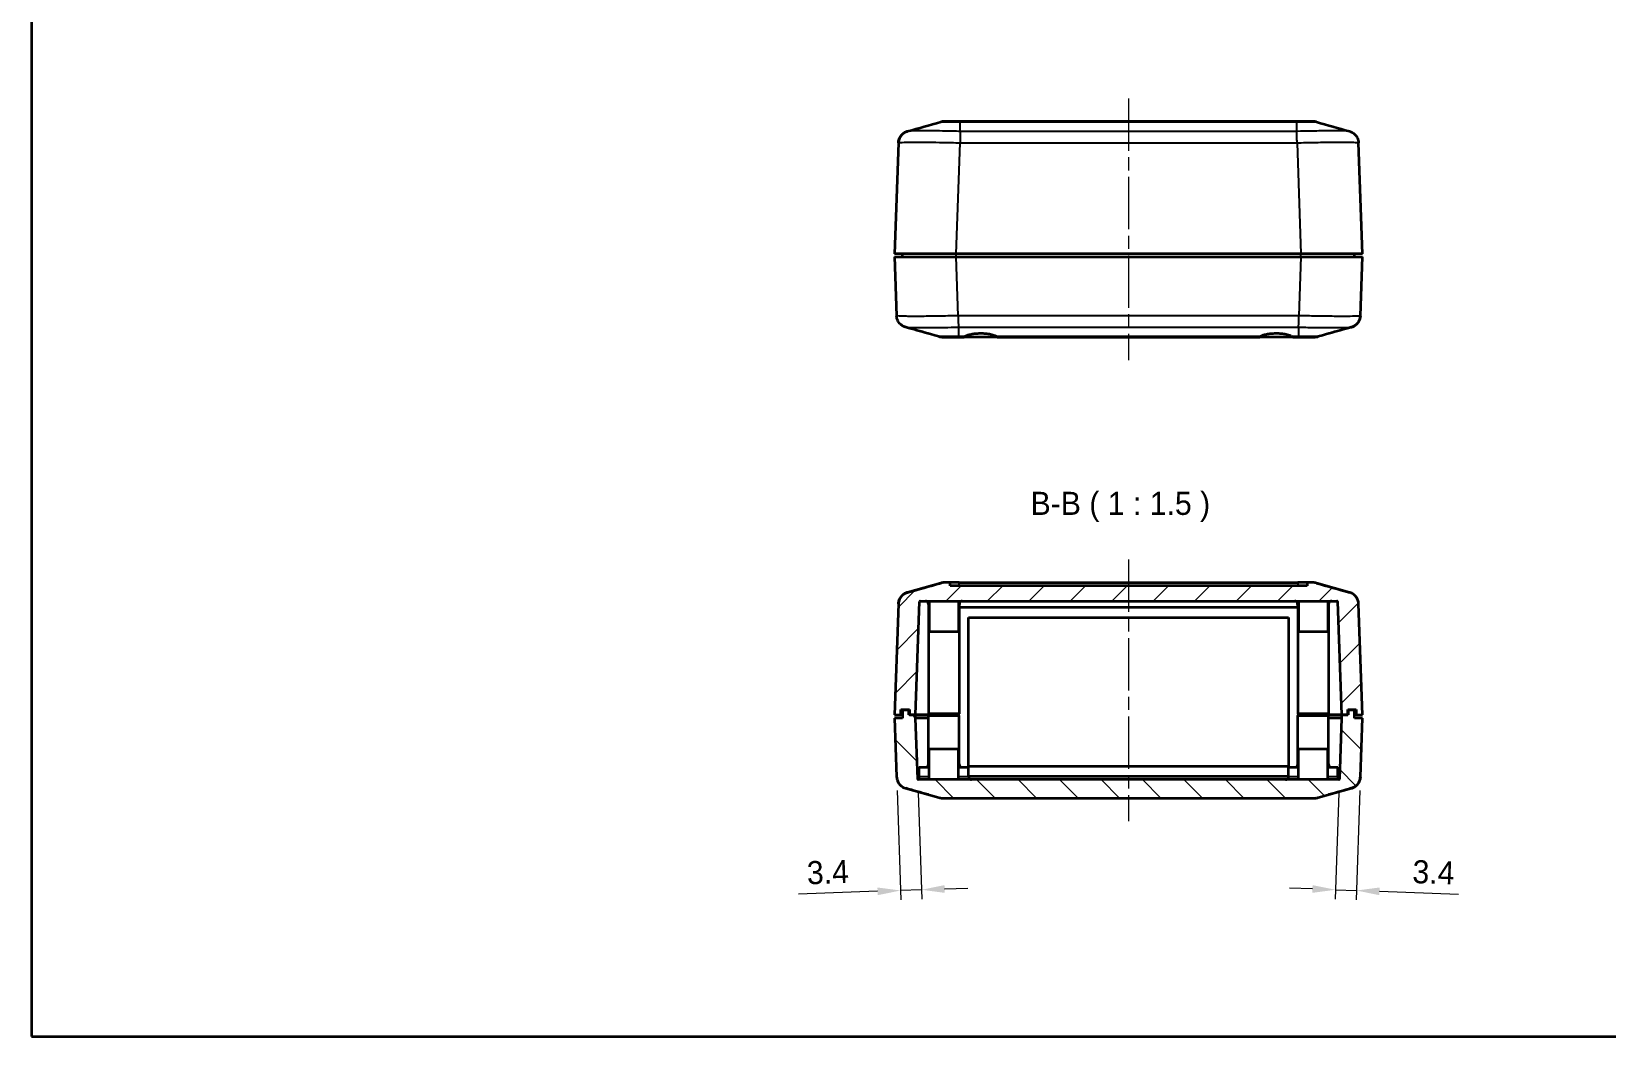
# Model space of a CAD drawing. Header units: millimetres. Extents: x 0 to 3058, y 0 to 562.
# Drawn here: x 601.5 to 857.4, y 0 to 163.2 of the extents above; entities that cross this region are included whole.
import ezdxf

# ---------------------------------------------------------------- set-up
doc = ezdxf.new("R2010")
doc.units = ezdxf.units.MM
doc.header["$LTSCALE"] = 1.5
doc.linetypes.add('CHAIN', pattern=[0.3543, 0.2362, -0.0295, 0.0591, -0.0295])
doc.layers.get('Defpoints').update_dxf_attribs({"lineweight": 25})
for name, color, linetype, lineweight in [('Border (ISO)', 7, 'Continuous', 35), ('Centerline (ISO)', 131, 'Continuous', 18), ('Dimension (ISO)', 7, 'Continuous', 18), ('Hatch (ISO)', 1, 'Continuous', 18), ('Symbol (ISO)', 7, 'Continuous', 18), ('Visible (ISO)', 7, 'Continuous', 35), ('Visible Narrow (ISO)', 7, 'Continuous', 25)]:
    doc.layers.add(name, color=color, linetype=linetype, lineweight=lineweight)
doc.styles.add('Note Text (TK)', font='')
doc.styles.get('Note Text (TK)').set_extended_font_data('MS PGothic')
doc.dimstyles.new('Default - Method 1b (TK)', dxfattribs={"dimscale": 1.5, "dimtxt": 2.5, "dimasz": 2.5, "dimexe": 1, "dimexo": 1.5, "dimgap": 1, "dimtad": 1, "dimtoh": 1, "dimrnd": 1e-08, "dimdsep": 46, "dimtxsty": 'Note Text (TK)', "dimcen": 0.09, "dimdle": 5, "dimclrd": 100, "dimclre": 100, "dimclrt": 7, "dimadec": 1, "dimazin": 1, "dimtfac": 1, "dimtmove": 0, "dimatfit": 3, "dimfxl": 1, "dimtolj": 1, "dimlwd": -1, "dimlwe": -1, "dimarcsym": 0})

# ---------------------------------------------------------------- blocks, each defined once
blk = doc.blocks.new('図面枠 tk図枠')
at = {"layer": 'Border (ISO)'}
for p, q in [((14.5, 289), (14.5, 8)), ((14.5, 8), (405.5, 8))]:
    blk.add_line(p, q, dxfattribs=at)
blk = doc.blocks.new('*D28')
at = {"layer": 'Defpoints', "color": 0}
for p in [(742.04, 42.18), (745.45, 41.82), (742.68, 23.71)]:
    blk.add_point(p, dxfattribs=at)
at = {"layer": 'Dimension (ISO)', "color": 100}
for p, q in [((742.12, 39.93), (742.74, 22.21)), ((745.53, 39.57), (746.13, 22.33)), ((738.94, 23.58), (726.08, 23.13)), ((746.08, 23.83), (742.68, 23.71)), ((749.83, 23.96), (753.58, 24.09))]:
    blk.add_line(p, q, dxfattribs=at)
for points in [[(738.92, 24.2), (738.96, 22.95), (742.68, 23.71)], [(749.81, 24.58), (749.85, 23.33), (746.08, 23.83)]]:
    blk.add_solid(points, dxfattribs=at)
at = {"layer": 'Dimension (ISO)', "color": 7, "insert": (727.46, 26.55), "char_height": 3.75, "attachment_point": 4, "rotation": 2, "style": 'Note Text (TK)'}
blk.add_mtext('\\A1;3.4', dxfattribs=at)
blk = doc.blocks.new('*D29')
at = {"layer": 'Defpoints', "color": 0}
for p in [(813.96, 41.82), (817.37, 42.18), (816.73, 23.71)]:
    blk.add_point(p, dxfattribs=at)
at = {"layer": 'Dimension (ISO)', "color": 100}
for p, q in [((813.88, 39.57), (813.28, 22.33)), ((817.29, 39.93), (816.68, 22.21)), ((809.58, 23.96), (805.83, 24.09)), ((813.33, 23.83), (816.73, 23.71)), ((820.48, 23.58), (833.33, 23.13))]:
    blk.add_line(p, q, dxfattribs=at)
for points in [[(809.6, 24.58), (809.56, 23.33), (813.33, 23.83)], [(820.5, 24.2), (820.45, 22.95), (816.73, 23.71)]]:
    blk.add_solid(points, dxfattribs=at)
at = {"layer": 'Dimension (ISO)', "color": 7, "insert": (825.84, 26.77), "char_height": 3.75, "attachment_point": 4, "rotation": 358, "style": 'Note Text (TK)'}
blk.add_mtext('\\A1;3.4', dxfattribs=at)

msp = doc.modelspace()

# ---------------------------------------------------------------- hatches: boundary and pattern name
at = {"layer": 'Hatch (ISO)'}
h = msp.add_hatch(dxfattribs=at)
h.set_pattern_fill('ANSI31', color=256, scale=38.1, style=0)
h.set_pattern_definition([(45, (579.75, -12), (-3.3676, 3.3676), [])])
edge = h.paths.add_edge_path()
edge.add_line((744.1065, 52.2203), (745.1085, 52.2203))
edge.add_line((745.1085, 52.2203), (745.7512, 70.6238))
edge.add_ellipse((745.8511, 70.6203), major_axis=(-0.0999, 0.0035), ratio=1, start_angle=272, end_angle=360, ccw=False)
edge.add_line((745.8511, 70.7203), (813.5618, 70.7203))
edge.add_ellipse((813.5618, 70.6203), major_axis=(0, 0.1), ratio=1, start_angle=272, end_angle=360, ccw=False)
edge.add_line((813.6617, 70.6238), (814.3044, 52.2203))
edge.add_line((814.3044, 52.2203), (815.3065, 52.2203))
edge.add_line((815.3065, 52.2203), (815.3065, 53.1203))
edge.add_line((815.3065, 53.1203), (816.7065, 53.1203))
edge.add_line((816.7065, 53.1203), (816.7065, 52.2203))
edge.add_line((816.7065, 52.2203), (817.7065, 52.2203))
edge.add_line((817.7065, 52.2203), (817.0764, 70.2636))
edge.add_spline(control_points=[(817.0764, 70.2636), (817.0708, 70.4242), (817.0458, 70.5836), (816.9583, 70.8928), (816.8961, 71.0416), (816.6882, 71.4078), (816.5166, 71.607), (816.1067, 71.9284), (815.8723, 72.0475), (815.6217, 72.1184)], knot_values=[-0.25267851, -0.25267851, -0.25267851, -0.25267851, -0.20446815, -0.20446815, -0.15625779, -0.15625779, -0.07812889, -0.07812889, 0, 0, 0, 0], degree=3, periodic=0)
edge.add_line((815.6217, 72.1184), (810.2225, 73.6449))
edge.add_spline(control_points=[(810.2225, 73.6449), (810.1341, 73.6699), (810.0441, 73.6887), (809.862, 73.714), (809.7703, 73.7203), (809.6784, 73.7203)], knot_values=[-0.05512783, -0.05512783, -0.05512783, -0.05512783, -0.02756391, -0.02756391, 0, 0, 0, 0], degree=3, periodic=0)
edge.add_line((809.6784, 73.7203), (808.7065, 73.7203))
edge.add_line((808.7065, 73.7203), (808.7065, 73.2203))
edge.add_line((808.7065, 73.2203), (750.7065, 73.2203))
edge.add_line((750.7065, 73.2203), (750.7065, 73.7203))
edge.add_line((750.7065, 73.7203), (749.7346, 73.7203))
edge.add_spline(control_points=[(749.7346, 73.7203), (749.6427, 73.7203), (749.5509, 73.714), (749.3689, 73.6887), (749.2789, 73.6699), (749.1904, 73.6449)], knot_values=[-0.05512783, -0.05512783, -0.05512783, -0.05512783, -0.02756391, -0.02756391, 0, 0, 0, 0], degree=3, periodic=0)
edge.add_line((749.1904, 73.6449), (743.7912, 72.1184))
edge.add_spline(control_points=[(743.7912, 72.1184), (743.6366, 72.0747), (743.4878, 72.0125), (743.2083, 71.8538), (743.0786, 71.7579), (742.7725, 71.4687), (742.6199, 71.2546), (742.4055, 70.7799), (742.3456, 70.5239), (742.3366, 70.2636)], knot_values=[-0.25267851, -0.25267851, -0.25267851, -0.25267851, -0.20446815, -0.20446815, -0.15625779, -0.15625779, -0.07812889, -0.07812889, 0, 0, 0, 0], degree=3, periodic=0)
edge.add_line((742.3366, 70.2636), (741.7065, 52.2203))
edge.add_line((741.7065, 52.2203), (742.7065, 52.2203))
edge.add_line((742.7065, 52.2203), (742.7065, 53.1203))
edge.add_line((742.7065, 53.1203), (744.1065, 53.1203))
edge.add_line((744.1065, 53.1203), (744.1065, 52.2203))
h = msp.add_hatch(dxfattribs=at)
h.set_pattern_fill('ANSI31', color=256, scale=38.1, angle=90.00021, style=0)
h.set_pattern_definition([(135.0002, (579.75, -12), (-3.36758, -3.36761), [])])
edge = h.paths.add_edge_path()
edge.add_line((745.1085, 52.2203), (744.1065, 52.2203))
edge.add_line((744.1065, 52.2203), (744.0065, 52.2203))
edge.add_line((744.0065, 52.2203), (744.0065, 53.0203))
edge.add_line((744.0065, 53.0203), (743.0065, 53.0203))
edge.add_line((743.0065, 53.0203), (743.0065, 51.7203))
edge.add_line((743.0065, 51.7203), (741.7065, 51.7203))
edge.add_line((741.7065, 51.7203), (742.0397, 42.177))
edge.add_spline(control_points=[(742.0397, 42.177), (742.0453, 42.0164), (742.0703, 41.857), (742.1578, 41.5478), (742.22, 41.399), (742.4279, 41.0327), (742.5995, 40.8336), (743.0094, 40.5122), (743.2438, 40.3931), (743.4944, 40.3222)], knot_values=[-0.25267851, -0.25267851, -0.25267851, -0.25267851, -0.20446815, -0.20446815, -0.15625779, -0.15625779, -0.07812889, -0.07812889, 0, 0, 0, 0], degree=3, periodic=0)
edge.add_line((743.4944, 40.3222), (748.8936, 38.7957))
edge.add_spline(control_points=[(748.8936, 38.7957), (748.982, 38.7707), (749.0721, 38.7519), (749.2541, 38.7266), (749.3458, 38.7203), (749.4377, 38.7203)], knot_values=[-0.05512783, -0.05512783, -0.05512783, -0.05512783, -0.02756391, -0.02756391, 0, 0, 0, 0], degree=3, periodic=0)
edge.add_line((749.4377, 38.7203), (809.9752, 38.7203))
edge.add_spline(control_points=[(809.9752, 38.7203), (810.0671, 38.7203), (810.1589, 38.7266), (810.3409, 38.7519), (810.4309, 38.7707), (810.5193, 38.7957)], knot_values=[-0.05512783, -0.05512783, -0.05512783, -0.05512783, -0.02756391, -0.02756391, 0, 0, 0, 0], degree=3, periodic=0)
edge.add_line((810.5193, 38.7957), (815.9185, 40.3222))
edge.add_spline(control_points=[(815.9185, 40.3222), (816.0732, 40.3659), (816.222, 40.4281), (816.5015, 40.5868), (816.6312, 40.6827), (816.9373, 40.9719), (817.0898, 41.186), (817.3043, 41.6607), (817.3641, 41.9167), (817.3732, 42.177)], knot_values=[-0.25267851, -0.25267851, -0.25267851, -0.25267851, -0.20446815, -0.20446815, -0.15625779, -0.15625779, -0.07812889, -0.07812889, 0, 0, 0, 0], degree=3, periodic=0)
edge.add_line((817.3732, 42.177), (817.7065, 51.7203))
edge.add_line((817.7065, 51.7203), (816.4065, 51.7203))
edge.add_line((816.4065, 51.7203), (816.4065, 53.0203))
edge.add_line((816.4065, 53.0203), (815.4065, 53.0203))
edge.add_line((815.4065, 53.0203), (815.4065, 52.2203))
edge.add_line((815.4065, 52.2203), (815.3065, 52.2203))
edge.add_line((815.3065, 52.2203), (814.3044, 52.2203))
edge.add_line((814.3044, 52.2203), (814.3044, 51.7203))
edge.add_line((814.3044, 51.7203), (813.9586, 41.8168))
edge.add_ellipse((813.8586, 41.8203), major_axis=(0.0999, -0.0035), ratio=1, start_angle=272, end_angle=360, ccw=False)
edge.add_line((813.8586, 41.7203), (745.5543, 41.7203))
edge.add_ellipse((745.5543, 41.8203), major_axis=(0, -0.1), ratio=1, start_angle=272, end_angle=360, ccw=False)
edge.add_line((745.4544, 41.8168), (745.1085, 51.7203))
edge.add_line((745.1085, 51.7203), (745.1085, 52.2203))

# ---------------------------------------------------------------- linework, layer by layer
at = {"layer": 'Centerline (ISO)', "linetype": 'CHAIN', "ltscale": 23.990969}
for p, q in [((779.7065, 152.3565), (779.7065, 109.8565)), ((779.7065, 77.4703), (779.7065, 34.9703))]:
    msp.add_line(p, q, dxfattribs=at)
at = {"layer": 'Visible (ISO)'}
for p, q in [((749.7344, 148.6065), (749.7346, 148.6065)), ((752.3785, 148.6065), (749.7344, 148.6065)), ((807.0345, 148.6065), (752.3785, 148.6065)), ((809.6786, 148.6065), (807.0345, 148.6065)), ((809.6786, 148.6065), (809.6784, 148.6065)), ((809.6784, 148.6065), (809.6786, 148.6065)), ((742.3366, 145.1505), (741.7065, 127.1065)), ((817.7065, 127.1065), (817.0764, 145.1498)), ((751.7004, 127.1065), (741.7065, 127.1065)), ((741.7065, 126.6065), (742.0397, 117.0632)), ((741.7065, 126.6065), (751.7004, 126.6065)), ((743.0065, 126.6065), (743.0065, 127.1065)), ((807.7126, 127.1065), (751.7004, 127.1065)), ((751.7004, 126.6065), (807.7126, 126.6065)), ((817.7065, 127.1065), (807.7126, 127.1065)), ((807.7126, 126.6065), (817.7065, 126.6065)), ((816.4065, 126.6065), (816.4065, 127.1065)), ((817.3732, 117.0625), (817.7065, 126.6065)), ((749.4376, 113.6065), (752.0816, 113.6065)), ((752.0816, 113.6065), (753.0199, 113.6065)), ((758.3931, 113.6065), (753.0199, 113.6065)), ((758.3931, 113.6065), (801.0199, 113.6065)), ((806.3931, 113.6065), (801.0199, 113.6065)), ((806.3931, 113.6065), (807.3313, 113.6065)), ((807.3313, 113.6065), (809.9754, 113.6065)), ((749.1904, 73.6449), (743.7912, 72.1184)), ((750.7065, 73.7203), (749.7346, 73.7203)), ((750.7065, 73.2203), (750.7065, 73.7203)), ((752.2065, 73.7203), (750.7065, 73.7203)), ((808.7065, 73.2203), (750.7065, 73.2203)), ((752.2065, 73.7203), (807.2065, 73.7203)), ((808.7065, 73.7203), (807.2065, 73.7203)), ((809.6784, 73.7203), (808.7065, 73.7203)), ((808.7065, 73.7203), (808.7065, 73.2203)), ((815.6217, 72.1184), (810.2225, 73.6449)), ((742.3366, 70.2636), (741.7065, 52.2203)), ((745.1085, 52.2203), (745.7512, 70.6238)), ((745.8511, 70.7203), (813.5618, 70.7203)), ((747.2065, 70.2203), (747.2065, 52.4203)), ((747.3065, 70.7203), (747.3065, 65.7203)), ((752.1065, 70.7203), (752.1065, 65.7203)), ((752.2065, 70.2203), (752.2065, 52.4203)), ((752.2065, 69.7203), (752.3156, 69.7203)), ((752.3156, 69.7203), (807.0973, 69.7203)), ((807.0973, 69.7203), (807.2065, 69.7203)), ((807.2065, 70.2203), (807.2065, 52.4203)), ((807.3065, 70.7203), (807.3065, 65.7203)), ((812.1065, 70.7203), (812.1065, 65.7203)), ((812.2065, 70.2203), (812.2065, 52.4203)), ((813.6617, 70.6238), (814.3044, 52.2203)), ((817.7065, 52.2203), (817.0764, 70.2636)), ((753.7065, 43.8453), (753.7065, 68.0453)), ((753.7065, 68.0453), (805.7065, 68.0453)), ((805.7065, 68.0453), (805.7065, 43.8453)), ((752.1065, 65.7203), (747.3065, 65.7203)), ((812.1065, 65.7203), (807.3065, 65.7203)), ((741.7065, 52.2203), (742.7065, 52.2203)), ((743.0065, 51.7203), (741.7065, 51.7203)), ((741.7065, 51.7203), (742.0397, 42.177)), ((742.7065, 52.2203), (742.7065, 53.1203)), ((742.7065, 53.1203), (744.1065, 53.1203)), ((742.8065, 52.2203), (742.7065, 52.2203)), ((743.0065, 52.2203), (742.8065, 52.2203)), ((744.0065, 53.0203), (743.0065, 53.0203)), ((743.0065, 53.0203), (743.0065, 51.7203)), ((744.0065, 52.2203), (744.0065, 53.0203)), ((745.1085, 52.2203), (744.0065, 52.2203)), ((744.1065, 53.1203), (744.1065, 52.2203)), ((744.1065, 52.2203), (745.1085, 52.2203)), ((745.1085, 52.2203), (748.4065, 52.2203)), ((745.1085, 51.7203), (745.1085, 52.2203)), ((748.4065, 52.2203), (745.1085, 52.2203)), ((745.4544, 41.8168), (745.1085, 51.7203)), ((747.2065, 51.7203), (745.1085, 51.7203)), ((752.2065, 52.4203), (747.2065, 52.4203)), ((747.2065, 52.1203), (752.2065, 52.1203)), ((747.2065, 44.2203), (747.2065, 52.1203)), ((748.4065, 52.1203), (748.4065, 52.4203)), ((751.0065, 52.1203), (751.0065, 52.4203)), ((751.0065, 52.2203), (751.7045, 52.2203)), ((751.7045, 52.2203), (751.0065, 52.2203)), ((752.1565, 52.2203), (751.7045, 52.2203)), ((752.1565, 52.2203), (751.7045, 52.2203)), ((752.1565, 52.2203), (752.1565, 52.4203)), ((752.1565, 52.1203), (752.1565, 52.2203)), ((752.2065, 44.2203), (752.2065, 52.1203)), ((812.2065, 52.4203), (807.2065, 52.4203)), ((807.2065, 52.1203), (812.2065, 52.1203)), ((807.2065, 44.2203), (807.2065, 52.1203)), ((807.2565, 52.4203), (807.2565, 52.2203)), ((807.7084, 52.2203), (807.2565, 52.2203)), ((807.7084, 52.2203), (807.2565, 52.2203)), ((807.2565, 52.1203), (807.2565, 52.2203)), ((807.7084, 52.2203), (808.4065, 52.2203)), ((808.4065, 52.2203), (807.7084, 52.2203)), ((808.4065, 52.1203), (808.4065, 52.4203)), ((811.0065, 52.1203), (811.0065, 52.4203)), ((811.0065, 52.2203), (814.3044, 52.2203)), ((814.3044, 52.2203), (811.0065, 52.2203)), ((812.2065, 44.2203), (812.2065, 52.1203)), ((814.3044, 51.7203), (812.2065, 51.7203)), ((814.3044, 51.7203), (813.9586, 41.8168)), ((814.3044, 52.2203), (815.3065, 52.2203)), ((815.4065, 52.2203), (814.3044, 52.2203)), ((814.3044, 52.2203), (814.3044, 51.7203)), ((815.3065, 52.2203), (815.3065, 53.1203)), ((815.3065, 53.1203), (816.7065, 53.1203)), ((816.4065, 53.0203), (815.4065, 53.0203)), ((815.4065, 53.0203), (815.4065, 52.2203)), ((816.4065, 51.7203), (816.4065, 53.0203)), ((816.6065, 52.2203), (816.4065, 52.2203)), ((817.7065, 51.7203), (816.4065, 51.7203)), ((816.7065, 52.2203), (816.6065, 52.2203)), ((816.7065, 53.1203), (816.7065, 52.2203)), ((816.7065, 52.2203), (817.7065, 52.2203)), ((817.3732, 42.177), (817.7065, 51.7203)), ((747.3065, 46.7203), (752.1065, 46.7203)), ((747.3065, 41.7203), (747.3065, 46.7203)), ((752.1065, 41.7203), (752.1065, 46.7203)), ((807.3065, 46.7203), (812.1065, 46.7203)), ((807.3065, 41.7203), (807.3065, 46.7203)), ((812.1065, 41.7203), (812.1065, 46.7203)), ((745.7065, 43.7203), (747.3065, 43.7203)), ((745.7065, 42.2203), (745.7065, 43.7203)), ((752.1065, 43.7203), (753.7065, 43.7203)), ((805.7065, 43.8453), (753.7065, 43.8453)), ((753.7065, 42.2203), (753.7065, 43.7203)), ((805.7065, 43.7203), (807.3065, 43.7203)), ((805.7065, 42.2203), (805.7065, 43.7203)), ((812.1065, 43.7203), (813.7065, 43.7203)), ((813.7065, 42.2203), (813.7065, 43.7203)), ((813.8586, 41.7203), (745.5543, 41.7203)), ((805.7065, 42.2203), (753.7065, 42.2203)), ((743.4944, 40.3222), (748.8936, 38.7957)), ((749.4377, 38.7203), (809.9752, 38.7203)), ((810.5193, 38.7957), (815.9185, 40.3222))]:
    msp.add_line(p, q, dxfattribs=at)
for centre, radius, start, end in [((749.7344, 146.6065), 2, 90, 105.76907), ((809.6786, 146.6065), 2, 74.23093, 90), ((752.7065, 145.1065), 0.5, 137.739636, 137.741858), ((806.7065, 145.1065), 0.5, 42.258146, 42.260364), ((749.4376, 115.6065), 2, 254.23093, 270), ((809.9754, 115.6065), 2, 270, 285.76907), ((749.7344, 71.7203), 2, 90, 105.76907), ((809.6786, 71.7203), 2, 74.23093, 90), ((745.8511, 70.6203), 0.1, 90, 178), ((746.7065, 70.2203), 0.5, 0, 90), ((752.7065, 70.2203), 0.5, 90, 180), ((806.7065, 70.2203), 0.5, 0, 90), ((812.7065, 70.2203), 0.5, 90, 180), ((813.5618, 70.6203), 0.1, 2, 90), ((746.7065, 44.2203), 0.5, 270, 0), ((752.7065, 44.2203), 0.5, 180, 270), ((806.7065, 44.2203), 0.5, 270, 0), ((812.7065, 44.2203), 0.5, 180, 270), ((745.5543, 41.8203), 0.1, 182, 270), ((745.2065, 42.2203), 0.5, 305.484171, 0), ((754.2065, 42.2203), 0.5, 180, 270), ((805.2065, 42.2203), 0.5, 270, 0), ((814.2065, 42.2203), 0.5, 180, 234.515829), ((813.8586, 41.8203), 0.1, 270, 358)]:
    msp.add_arc(centre, radius, start, end, dxfattribs=at)
for points in [[(743.8166, 147.0191), (745.6086, 147.5227), (747.4012, 148.0259), (749.1909, 148.5312)], [(810.2221, 148.5312), (812.0117, 148.0259), (813.8043, 147.5227), (815.5964, 147.0191)], [(742.3366, 145.1505), (742.3425, 145.3177), (742.3695, 145.4841), (742.4167, 145.6446)], [(742.3366, 145.1505), (742.3423, 145.3156), (742.3687, 145.4799), (742.4148, 145.6385)], [(747.1463, 114.1743), (745.9378, 114.5144), (744.7288, 114.8542), (743.5198, 115.194)], [(748.894, 113.6818), (747.1044, 114.1872), (745.3118, 114.6904), (743.5198, 115.194)], [(815.8932, 115.194), (814.1011, 114.6904), (812.3086, 114.1872), (810.5189, 113.6818)], [(815.8932, 115.194), (814.6842, 114.8542), (813.4752, 114.5144), (812.2667, 114.1743)], [(817.3732, 117.0625), (817.3673, 116.8953), (817.3403, 116.7289), (817.2931, 116.5684)], [(817.3732, 117.0625), (817.3674, 116.8975), (817.341, 116.7331), (817.295, 116.5745)], [(743.8166, 72.1328), (745.6086, 72.6364), (747.4012, 73.1396), (749.1909, 73.645)], [(810.2221, 73.645), (812.0117, 73.1396), (813.8043, 72.6364), (815.5964, 72.1328)], [(745.4727, 41.7626), (745.4624, 41.7771), (745.4701, 41.7942), (745.4967, 41.8132)], [(813.9162, 41.8132), (813.9428, 41.7942), (813.9505, 41.7771), (813.9403, 41.7626)], [(747.1463, 39.2881), (745.9378, 39.6282), (744.7288, 39.968), (743.5198, 40.3078)], [(747.2298, 39.2661), (747.1665, 39.2819), (747.1159, 39.2961), (747.0791, 39.3087)], [(812.3339, 39.3087), (812.297, 39.2961), (812.2465, 39.2819), (812.1831, 39.2661)], [(815.8932, 40.3078), (814.6842, 39.968), (813.4752, 39.6282), (812.2667, 39.2881)]]:
    msp.add_open_spline(points, degree=3, dxfattribs=at)
for points, knots in [([(743.8166, 147.0191), (743.7777, 147.0081), (743.733, 146.9945), (743.6235, 146.9555), (743.5589, 146.9305), (743.3938, 146.8511), (743.293, 146.7982), (743.0325, 146.6088), (742.866, 146.4725), (742.5721, 146.0493), (742.4507, 145.8118), (742.3581, 145.406), (742.3411, 145.2787), (742.3366, 145.1505)], [1.1895557276, 1.1895557276, 1.1895557276, 1.1895557276, 1.2013546587, 1.2013546587, 1.2131535899, 1.2131535899, 1.2249525211, 1.2249525211, 1.2367514522, 1.2367514522, 1.2450579971, 1.2450579971, 1.2485503834, 1.2485503834, 1.2485503834, 1.2485503834]), ([(742.3366, 145.1505), (742.3441, 145.365), (742.3879, 145.5759), (742.5257, 145.9597), (742.6218, 146.1258), (742.8414, 146.4288), (742.9629, 146.5437), (743.2107, 146.7477), (743.3238, 146.8123), (743.5071, 146.9082), (743.5782, 146.9375), (743.6978, 146.9829), (743.7461, 146.9984), (743.7978, 147.0137), (743.8074, 147.0165), (743.8166, 147.0191)], [0.0007079765, 0.0007079765, 0.0007079765, 0.0007079765, 0.0065517303, 0.0065517303, 0.0130354433, 0.0130354433, 0.0215596129, 0.0215596129, 0.0333871341, 0.0333871341, 0.0452146553, 0.0452146553, 0.0570421765, 0.0570421765, 0.0598455825, 0.0598455825, 0.0598455825, 0.0598455825]), ([(815.5964, 147.0191), (815.6353, 147.0081), (815.68, 146.9945), (815.7894, 146.9555), (815.8541, 146.9305), (816.0191, 146.8511), (816.12, 146.7982), (816.3804, 146.6088), (816.5469, 146.4725), (816.8408, 146.0493), (816.9623, 145.8118), (817.0548, 145.406), (817.0719, 145.2787), (817.0764, 145.1505)], [1.1895557278, 1.1895557278, 1.1895557278, 1.1895557278, 1.201354659, 1.201354659, 1.2131535902, 1.2131535902, 1.2249525213, 1.2249525213, 1.2367514525, 1.2367514525, 1.2450579973, 1.2450579973, 1.2485503836, 1.2485503836, 1.2485503836, 1.2485503836]), ([(743.5198, 115.194), (743.4808, 115.2049), (743.4361, 115.2185), (743.3267, 115.2575), (743.2621, 115.2825), (743.097, 115.3619), (742.9961, 115.4148), (742.7357, 115.6042), (742.5692, 115.7406), (742.2753, 116.1638), (742.1538, 116.4012), (742.0613, 116.807), (742.0442, 116.9343), (742.0398, 117.0625)], [1.1895556723, 1.1895556723, 1.1895556723, 1.1895556723, 1.2013546011, 1.2013546011, 1.2131535299, 1.2131535299, 1.2249524587, 1.2249524587, 1.2367513875, 1.2367513875, 1.2450579301, 1.2450579301, 1.2485503163, 1.2485503163, 1.2485503163, 1.2485503163]), ([(817.3732, 117.0625), (817.3657, 116.848), (817.3218, 116.6371), (817.184, 116.2533), (817.0879, 116.0873), (816.8684, 115.7842), (816.7469, 115.6694), (816.4991, 115.4653), (816.3859, 115.4007), (816.2027, 115.3049), (816.1316, 115.2755), (816.012, 115.2301), (815.9637, 115.2146), (815.9119, 115.1993), (815.9024, 115.1966), (815.8932, 115.194)], [0.0007079765, 0.0007079765, 0.0007079765, 0.0007079765, 0.0065517302, 0.0065517302, 0.013035442, 0.013035442, 0.0215596088, 0.0215596088, 0.0333871307, 0.0333871307, 0.0452146525, 0.0452146525, 0.0570421743, 0.0570421743, 0.0598455857, 0.0598455857, 0.0598455857, 0.0598455857]), ([(815.8932, 115.194), (815.9321, 115.2049), (815.9768, 115.2185), (816.0863, 115.2575), (816.1509, 115.2825), (816.3159, 115.3619), (816.4168, 115.4148), (816.6772, 115.6042), (816.8438, 115.7406), (817.1376, 116.1638), (817.2591, 116.4012), (817.3516, 116.807), (817.3687, 116.9343), (817.3732, 117.0625)], [1.189555672, 1.189555672, 1.189555672, 1.189555672, 1.2013546008, 1.2013546008, 1.2131535296, 1.2131535296, 1.2249524584, 1.2249524584, 1.2367513872, 1.2367513872, 1.2450579298, 1.2450579298, 1.248550316, 1.248550316, 1.248550316, 1.248550316]), ([(753.0199, 113.6065), (753.0291, 113.6065), (753.0432, 113.6129), (753.0806, 113.6382), (753.1042, 113.6572), (753.1317, 113.682)], [-0.0563926453, -0.0563926453, -0.0563926453, -0.0563926453, -0.0284701485, -0.0284701485, 0, 0, 0, 0]), ([(753.1317, 113.682), (753.1683, 113.7147), (753.2127, 113.7468), (753.3672, 113.8393), (753.4987, 113.8969), (753.8389, 114.0091), (754.0546, 114.0613), (754.5272, 114.1431), (754.7787, 114.1731), (755.1614, 114.2006), (755.2817, 114.2068), (755.4655, 114.2126), (755.5279, 114.214), (755.6376, 114.2154), (755.6848, 114.2156), (755.7821, 114.2153), (755.8323, 114.2148), (755.9593, 114.2124), (756.0361, 114.2101), (756.314, 114.1981), (756.5111, 114.1831), (756.9867, 114.1299), (757.2502, 114.0843), (757.7438, 113.9627), (757.9584, 113.8844), (758.1813, 113.7602), (758.237, 113.7216), (758.2812, 113.682)], [-0.723890047, -0.723890047, -0.723890047, -0.723890047, -0.686108666, -0.686108666, -0.611718102, -0.611718102, -0.525593699, -0.525593699, -0.443518141, -0.443518141, -0.40675463, -0.40675463, -0.387951732, -0.387951732, -0.373781431, -0.373781431, -0.358713042, -0.358713042, -0.335524765, -0.335524765, -0.274207076, -0.274207076, -0.181088175, -0.181088175, -0.07433961, -0.07433961, -0.02862529, -0.02862529, -0.02862529, -0.02862529]), ([(758.2812, 113.682), (758.3308, 113.6376), (758.3668, 113.6118), (758.3893, 113.6068), (758.3913, 113.6065), (758.3931, 113.6065)], [-0.0565080673, -0.0565080673, -0.0565080673, -0.0565080673, -0.0053919863, -0.0053919863, 0, 0, 0, 0]), ([(801.0199, 113.6065), (801.0291, 113.6065), (801.0432, 113.6129), (801.0806, 113.6382), (801.1042, 113.6572), (801.1317, 113.682)], [-0.0563926453, -0.0563926453, -0.0563926453, -0.0563926453, -0.0284701485, -0.0284701485, 0, 0, 0, 0]), ([(801.1317, 113.682), (801.1683, 113.7147), (801.2127, 113.7468), (801.3674, 113.8394), (801.499, 113.897), (801.8394, 114.0092), (802.0551, 114.0614), (802.5276, 114.1431), (802.7789, 114.1731), (803.1613, 114.2006), (803.2816, 114.2068), (803.4653, 114.2126), (803.5277, 114.214), (803.6374, 114.2154), (803.6846, 114.2156), (803.7819, 114.2153), (803.8321, 114.2148), (803.9592, 114.2124), (804.036, 114.2101), (804.314, 114.1981), (804.5111, 114.1831), (804.9868, 114.1298), (805.2503, 114.0843), (805.7438, 113.9627), (805.9584, 113.8844), (806.1813, 113.7602), (806.237, 113.7216), (806.2812, 113.682)], [-0.723889884, -0.723889884, -0.723889884, -0.723889884, -0.686083319, -0.686083319, -0.611655667, -0.611655667, -0.525541143, -0.525541143, -0.443520627, -0.443520627, -0.406768973, -0.406768973, -0.387969052, -0.387969052, -0.373799247, -0.373799247, -0.358729695, -0.358729695, -0.335536439, -0.335536439, -0.274195039, -0.274195039, -0.181089418, -0.181089418, -0.074338472, -0.074338472, -0.02862529, -0.02862529, -0.02862529, -0.02862529]), ([(806.2812, 113.682), (806.3308, 113.6376), (806.3668, 113.6118), (806.3893, 113.6068), (806.3913, 113.6065), (806.3931, 113.6065)], [-0.0565080673, -0.0565080673, -0.0565080673, -0.0565080673, -0.0053919863, -0.0053919863, 0, 0, 0, 0]), ([(743.8166, 72.1328), (743.7777, 72.1219), (743.733, 72.1083), (743.6235, 72.0693), (743.5589, 72.0443), (743.3938, 71.9649), (743.293, 71.912), (743.0325, 71.7226), (742.866, 71.5862), (742.5721, 71.163), (742.4507, 70.9256), (742.3581, 70.5198), (742.3411, 70.3925), (742.3366, 70.2643)], [1.1895557276, 1.1895557276, 1.1895557276, 1.1895557276, 1.2013546587, 1.2013546587, 1.2131535899, 1.2131535899, 1.2249525211, 1.2249525211, 1.2367514522, 1.2367514522, 1.2450579971, 1.2450579971, 1.2485503834, 1.2485503834, 1.2485503834, 1.2485503834]), ([(743.7912, 72.1184), (743.6366, 72.0747), (743.4878, 72.0125), (743.2083, 71.8538), (743.0786, 71.7579), (742.7725, 71.4687), (742.6199, 71.2546), (742.4055, 70.7799), (742.3456, 70.5239), (742.3366, 70.2636)], [-0.252678506, -0.252678506, -0.252678506, -0.252678506, -0.204468148, -0.204468148, -0.156257789, -0.156257789, -0.078128895, -0.078128895, 0, 0, 0, 0]), ([(742.3366, 70.2643), (742.3439, 70.4742), (742.3846, 70.6828), (742.4566, 70.8801), (742.5287, 71.0774), (742.632, 71.2632), (742.7617, 71.4284), (742.8913, 71.5936), (743.0472, 71.7383), (743.2217, 71.8552), (743.3961, 71.9721), (743.5891, 72.0613), (743.7912, 72.1184)], [0, 0, 0, 0, 0.250000063, 0.250000063, 0.250000063, 0.500000125, 0.500000125, 0.500000125, 0.750000188, 0.750000188, 0.750000188, 0.999937874, 0.999937874, 0.999937874, 0.999937874]), ([(749.7346, 73.7203), (749.6427, 73.7203), (749.5509, 73.714), (749.3689, 73.6887), (749.2789, 73.6699), (749.1904, 73.6449)], [-0.0551278262, -0.0551278262, -0.0551278262, -0.0551278262, -0.0275639131, -0.0275639131, 0, 0, 0, 0]), ([(810.2225, 73.6449), (810.1341, 73.6699), (810.0441, 73.6887), (809.862, 73.714), (809.7703, 73.7203), (809.6784, 73.7203)], [-0.0551278262, -0.0551278262, -0.0551278262, -0.0551278262, -0.0275639131, -0.0275639131, 0, 0, 0, 0]), ([(817.0764, 70.2643), (817.0689, 70.4789), (817.025, 70.6897), (816.8872, 71.0735), (816.7911, 71.2396), (816.5715, 71.5428), (816.4498, 71.6576), (816.2022, 71.8615), (816.0891, 71.9262), (815.9058, 72.022), (815.8346, 72.0514), (815.7149, 72.0968), (815.6665, 72.1123), (815.6148, 72.1276), (815.6054, 72.1303), (815.5964, 72.1328)], [0.0007084953, 0.0007084953, 0.0007084953, 0.0007084953, 0.0065523317, 0.0065523317, 0.0130362213, 0.0130362213, 0.0215559458, 0.0215559458, 0.0333547734, 0.0333547734, 0.0451536009, 0.0451536009, 0.0569524285, 0.0569524285, 0.0597026333, 0.0597026333, 0.0597026333, 0.0597026333]), ([(817.0764, 70.2636), (817.0708, 70.4242), (817.0458, 70.5836), (816.9583, 70.8928), (816.8961, 71.0416), (816.6882, 71.4078), (816.5166, 71.607), (816.1067, 71.9284), (815.8723, 72.0475), (815.6217, 72.1184)], [-0.252678506, -0.252678506, -0.252678506, -0.252678506, -0.204468148, -0.204468148, -0.156257789, -0.156257789, -0.078128895, -0.078128895, 0, 0, 0, 0]), ([(742.0397, 42.177), (742.0453, 42.0164), (742.0703, 41.857), (742.1578, 41.5478), (742.22, 41.399), (742.4279, 41.0327), (742.5995, 40.8336), (743.0094, 40.5122), (743.2438, 40.3931), (743.4944, 40.3222)], [-0.252678506, -0.252678506, -0.252678506, -0.252678506, -0.204468148, -0.204468148, -0.156257789, -0.156257789, -0.078128895, -0.078128895, 0, 0, 0, 0]), ([(742.0398, 42.1762), (742.0473, 41.9617), (742.0911, 41.7509), (742.2289, 41.3671), (742.3251, 41.2009), (742.5447, 40.8978), (742.6663, 40.783), (742.9139, 40.579), (743.0271, 40.5144), (743.2103, 40.4186), (743.2815, 40.3892), (743.4012, 40.3438), (743.4496, 40.3283), (743.5013, 40.313), (743.5107, 40.3103), (743.5198, 40.3078)], [0.0007084953, 0.0007084953, 0.0007084953, 0.0007084953, 0.0065523317, 0.0065523317, 0.0130362198, 0.0130362198, 0.0215559423, 0.0215559423, 0.0333547675, 0.0333547675, 0.0451535927, 0.0451535927, 0.056952418, 0.056952418, 0.0597026215, 0.0597026215, 0.0597026215, 0.0597026215]), ([(815.8932, 40.3078), (815.9321, 40.3187), (815.9768, 40.3323), (816.0863, 40.3713), (816.1509, 40.3963), (816.3159, 40.4757), (816.4168, 40.5286), (816.6772, 40.718), (816.8438, 40.8544), (817.1376, 41.2775), (817.2591, 41.515), (817.3516, 41.9208), (817.3687, 42.0481), (817.3732, 42.1763)], [1.189555672, 1.189555672, 1.189555672, 1.189555672, 1.2013546008, 1.2013546008, 1.2131535296, 1.2131535296, 1.2249524584, 1.2249524584, 1.2367513872, 1.2367513872, 1.2450579298, 1.2450579298, 1.248550316, 1.248550316, 1.248550316, 1.248550316]), ([(815.9185, 40.3222), (816.0732, 40.3659), (816.222, 40.4281), (816.5015, 40.5868), (816.6312, 40.6827), (816.9373, 40.9719), (817.0898, 41.186), (817.3043, 41.6607), (817.3641, 41.9167), (817.3732, 42.177)], [-0.252678506, -0.252678506, -0.252678506, -0.252678506, -0.204468148, -0.204468148, -0.156257789, -0.156257789, -0.078128895, -0.078128895, 0, 0, 0, 0]), ([(817.3732, 42.1763), (817.3659, 41.9664), (817.3252, 41.7578), (817.2531, 41.5605), (817.1811, 41.3632), (817.0777, 41.1774), (816.9481, 41.0122), (816.8185, 40.847), (816.6626, 40.7023), (816.4881, 40.5854), (816.3136, 40.4685), (816.1206, 40.3793), (815.9185, 40.3222)], [0, 0, 0, 0, 0.250000063, 0.250000063, 0.250000063, 0.500000125, 0.500000125, 0.500000125, 0.750000188, 0.750000188, 0.750000188, 0.999937874, 0.999937874, 0.999937874, 0.999937874]), ([(748.8936, 38.7957), (748.982, 38.7707), (749.0721, 38.7519), (749.2541, 38.7266), (749.3458, 38.7203), (749.4377, 38.7203)], [-0.0551278262, -0.0551278262, -0.0551278262, -0.0551278262, -0.0275639131, -0.0275639131, 0, 0, 0, 0]), ([(809.9752, 38.7203), (810.0671, 38.7203), (810.1589, 38.7266), (810.3409, 38.7519), (810.4309, 38.7707), (810.5193, 38.7957)], [-0.0551278262, -0.0551278262, -0.0551278262, -0.0551278262, -0.0275639131, -0.0275639131, 0, 0, 0, 0])]:
    msp.add_open_spline(points, degree=3, knots=knots, dxfattribs=at)
at = {"layer": 'Visible Narrow (ISO)'}
for p, q in [((752.3814, 148.5311), (807.0316, 148.5311)), ((752.3814, 147.0046), (752.3814, 148.5311)), ((807.0316, 148.5311), (807.0316, 148.5311)), ((807.0316, 147.0046), (807.0316, 148.5311)), ((807.0316, 147.0046), (752.3814, 147.0046)), ((751.7004, 127.1065), (752.3305, 145.1498)), ((752.3305, 145.1498), (807.0825, 145.1498)), ((807.0825, 145.1505), (807.7126, 127.1065)), ((751.7004, 126.6065), (751.7004, 127.1065)), ((752.0337, 117.0625), (751.7004, 126.6065)), ((807.7126, 126.6065), (807.3793, 117.0632)), ((807.7126, 126.6065), (807.7126, 127.1065)), ((807.3793, 117.0632), (752.0336, 117.0632)), ((752.0846, 115.2084), (807.3284, 115.2084)), ((752.0846, 115.2084), (752.0846, 113.682)), ((807.3284, 115.2084), (807.3284, 113.682)), ((753.1317, 113.682), (752.0846, 113.682)), ((752.0846, 113.682), (752.0846, 113.682)), ((801.1317, 113.682), (758.2812, 113.682)), ((807.3284, 113.682), (806.2812, 113.682)), ((752.2065, 73.2203), (752.2065, 73.7203)), ((807.2065, 73.7203), (807.2065, 73.2203)), ((747.3065, 70.2203), (747.2065, 70.2203)), ((752.2065, 70.2203), (752.1065, 70.2203)), ((752.3156, 69.7203), (752.3452, 70.5659)), ((752.4112, 70.6238), (807.0018, 70.6238)), ((807.0678, 70.5659), (807.0973, 69.7203)), ((807.3065, 70.2203), (807.2065, 70.2203)), ((812.2065, 70.2203), (812.1065, 70.2203)), ((742.8065, 52.2203), (742.8065, 53.1203)), ((744.0065, 53.0203), (744.0065, 53.1203)), ((751.7045, 52.2203), (751.7115, 52.4203)), ((751.7045, 52.1203), (751.7045, 52.2203)), ((807.7014, 52.4203), (807.7084, 52.2203)), ((807.7084, 52.1203), (807.7084, 52.2203)), ((815.4065, 53.0203), (815.4065, 53.1203)), ((816.6065, 52.2203), (816.6065, 53.1203)), ((747.2065, 44.2203), (747.3065, 44.2203)), ((752.1065, 44.2203), (752.2065, 44.2203)), ((807.2065, 44.2203), (807.3065, 44.2203)), ((812.1065, 44.2203), (812.2065, 44.2203)), ((745.7065, 42.2203), (747.3065, 42.2203)), ((752.1065, 42.2203), (753.7065, 42.2203)), ((805.5018, 41.8168), (753.9112, 41.8168)), ((805.7065, 42.2203), (807.3065, 42.2203)), ((812.1065, 42.2203), (813.7065, 42.2203))]:
    msp.add_line(p, q, dxfattribs=at)
for centre, major_axis, start_param, end_param in [((752.3551, 70.6203), (6.6039, -0.0035), 2.51652156, 3.14157506), ((807.0578, 70.6203), (6.6039, 0.0035), 0.00001815, 0.62507152), ((752.0583, 41.8203), (-6.6039, -0.0035), 0.00001815, 0.11918147), ((807.3547, 41.8203), (-6.6039, 0.0035), 3.02241174, 3.14157506)]:
    msp.add_ellipse(centre, major_axis=major_axis, ratio=0.00052783, start_param=start_param, end_param=end_param, dxfattribs=at)
for points, knots in [([(749.1909, 148.5312), (749.1963, 148.5328), (749.2398, 148.5341), (749.3955, 148.5361), (749.5019, 148.5369), (749.7218, 148.5377), (749.8179, 148.5379), (749.9901, 148.5381), (750.0602, 148.5381), (750.2803, 148.5381), (750.4406, 148.538), (750.8906, 148.5372), (751.1953, 148.5363), (751.7959, 148.534), (752.0898, 148.5327), (752.3814, 148.5311)], [-0.411060305, -0.411060305, -0.411060305, -0.411060305, -0.340294035, -0.340294035, -0.274097019, -0.274097019, -0.232723884, -0.232723884, -0.206865675, -0.206865675, -0.155149256, -0.155149256, -0.072402986, -0.072402986, 0, 0, 0, 0]), ([(752.3814, 148.5311), (752.3809, 148.5561), (752.3805, 148.5749), (752.3797, 148.5939), (752.3795, 148.5986), (752.3791, 148.6034), (752.379, 148.6045), (752.3788, 148.6057), (752.3787, 148.606), (752.3786, 148.6064), (752.3785, 148.6065), (752.3785, 148.6065), (752.3785, 148.6065), (752.3785, 148.6065)], [-0.0548634317, -0.0548634317, -0.0548634317, -0.0548634317, -0.027299279, -0.027299279, -0.0135209998, -0.0135209998, -0.0066314615, -0.0066314615, -0.0031854724, -0.0031854724, 0, 0, 0.0002558258, 0.0002558258, 0.0002558258, 0.0002558258]), ([(807.0316, 148.5311), (807.032, 148.5561), (807.0325, 148.5749), (807.0335, 148.6001), (807.0339, 148.6064), (807.0345, 148.6065), (807.0345, 148.6065), (807.0345, 148.6065)], [0, 0, 0, 0, 0.0275641608, 0.0275641608, 0.0548724684, 0.0548724684, 0.0551282943, 0.0551282943, 0.0551282943, 0.0551282943]), ([(807.0316, 148.5311), (807.3271, 148.5327), (807.6249, 148.5341), (808.1662, 148.5361), (808.4104, 148.5369), (808.7837, 148.5377), (808.9209, 148.5379), (809.1297, 148.5381), (809.2066, 148.5381), (809.4256, 148.5381), (809.5588, 148.538), (809.8613, 148.5372), (810.0029, 148.5363), (810.1741, 148.5341), (810.2167, 148.5328), (810.2221, 148.5312)], [-0.41352633, -0.41352633, -0.41352633, -0.41352633, -0.340125406, -0.340125406, -0.273961194, -0.273961194, -0.232608561, -0.232608561, -0.206763165, -0.206763165, -0.155072374, -0.155072374, -0.072367108, -0.072367108, -0.002671263, -0.002671263, -0.002671263, -0.002671263]), ([(752.3814, 147.0046), (751.5877, 147.0232), (750.7849, 147.0393), (749.3286, 147.0635), (748.6651, 147.0724), (747.6533, 147.0821), (747.2822, 147.0847), (746.7189, 147.0871), (746.512, 147.0875), (745.9168, 147.0875), (745.5563, 147.0857), (744.742, 147.0763), (744.363, 147.066), (743.9608, 147.0422), (743.8605, 147.0313), (743.8167, 147.0191)], [-1.24998097, -1.24998097, -1.24998097, -1.24998097, -1.02810934, -1.02810934, -0.82811239, -0.82811239, -0.70311429, -0.70311429, -0.62499048, -0.62499048, -0.46874286, -0.46874286, -0.21874667, -0.21874667, -0.05984558, -0.05984558, -0.05984558, -0.05984558]), ([(752.3814, 147.0046), (752.3771, 146.9475), (752.3729, 146.8582), (752.3687, 146.7412), (752.3644, 146.6243), (752.3602, 146.4796), (752.3559, 146.3143), (752.3517, 146.149), (752.3474, 145.9632), (752.3432, 145.7658), (752.339, 145.5685), (752.3347, 145.3598), (752.3305, 145.1498)], [0, 0, 0, 0, 0.25000324, 0.25000324, 0.25000324, 0.50000648, 0.50000648, 0.50000648, 0.75000972, 0.75000972, 0.75000972, 1.00001296, 1.00001296, 1.00001296, 1.00001296]), ([(815.5961, 147.0191), (815.5512, 147.0316), (815.4472, 147.0427), (815.0862, 147.0636), (814.8027, 147.0724), (814.2098, 147.0821), (813.9506, 147.0847), (813.4866, 147.0871), (813.2979, 147.0875), (812.7057, 147.0875), (812.2684, 147.0857), (811.0503, 147.0763), (810.2299, 147.066), (808.6051, 147.0388), (807.8136, 147.0229), (807.0316, 147.0046)], [-1.18955573, -1.18955573, -1.18955573, -1.18955573, -1.027515, -1.027515, -0.82763367, -0.82763367, -0.70270783, -0.70270783, -0.62462918, -0.62462918, -0.46847189, -0.46847189, -0.21862021, -0.21862021, 0, 0, 0, 0]), ([(807.0825, 145.1498), (807.0782, 145.3598), (807.074, 145.5685), (807.0697, 145.7658), (807.0655, 145.9632), (807.0613, 146.149), (807.057, 146.3143), (807.0528, 146.4796), (807.0485, 146.6243), (807.0443, 146.7412), (807.0401, 146.8582), (807.0358, 146.9475), (807.0316, 147.0046)], [0, 0, 0, 0, 0.25000324, 0.25000324, 0.25000324, 0.50000648, 0.50000648, 0.50000648, 0.75000972, 0.75000972, 0.75000972, 1.00001296, 1.00001296, 1.00001296, 1.00001296]), ([(742.3366, 145.1505), (742.3374, 145.1734), (742.4628, 145.1932), (742.9966, 145.2274), (743.4373, 145.2404), (744.3855, 145.2523), (744.8056, 145.2546), (745.4992, 145.2546), (745.7403, 145.254), (746.3969, 145.251), (746.8296, 145.2478), (748.0092, 145.2355), (748.7827, 145.2243), (750.4771, 145.1939), (751.4092, 145.1737), (752.3305, 145.1505)], [0.00070849, 0.00070849, 0.00070849, 0.00070849, 0.21874667, 0.21874667, 0.46874286, 0.46874286, 0.62499048, 0.62499048, 0.70311429, 0.70311429, 0.82811239, 0.82811239, 1.02810934, 1.02810934, 1.24927249, 1.24927249, 1.24927249, 1.24927249]), ([(807.0825, 145.1505), (807.9902, 145.1733), (808.9092, 145.1933), (810.7999, 145.2275), (811.7564, 145.2404), (813.1765, 145.2523), (813.6862, 145.2546), (814.3763, 145.2546), (814.5962, 145.254), (815.1368, 145.251), (815.4388, 145.2477), (816.1288, 145.2355), (816.4584, 145.2244), (816.9452, 145.1939), (817.0755, 145.1737), (817.0764, 145.1505)], [0.0007085, 0.0007085, 0.0007085, 0.0007085, 0.21862021, 0.21862021, 0.46847189, 0.46847189, 0.62462918, 0.62462918, 0.70270783, 0.70270783, 0.82763367, 0.82763367, 1.027515, 1.027515, 1.24854987, 1.24854987, 1.24854987, 1.24854987]), ([(752.0337, 117.0625), (751.1259, 117.0397), (750.2069, 117.0197), (748.3162, 116.9856), (747.3598, 116.9726), (745.9397, 116.9607), (745.4299, 116.9585), (744.7398, 116.9585), (744.5199, 116.959), (743.9793, 116.962), (743.6773, 116.9653), (742.9873, 116.9776), (742.6578, 116.9886), (742.1709, 117.0192), (742.0406, 117.0394), (742.0398, 117.0625)], [0.0007085, 0.0007085, 0.0007085, 0.0007085, 0.2186202, 0.2186202, 0.46847186, 0.46847186, 0.62462915, 0.62462915, 0.70270779, 0.70270779, 0.82763362, 0.82763362, 1.02751495, 1.02751495, 1.2485498, 1.2485498, 1.2485498, 1.2485498]), ([(743.52, 115.194), (743.5649, 115.1815), (743.6689, 115.1703), (744.0299, 115.1495), (744.3134, 115.1407), (744.9063, 115.1309), (745.1655, 115.1283), (745.6296, 115.1259), (745.8183, 115.1255), (746.4104, 115.1255), (746.8477, 115.1273), (748.0658, 115.1367), (748.8862, 115.147), (750.511, 115.1742), (751.3025, 115.1901), (752.0846, 115.2084)], [-1.18955567, -1.18955567, -1.18955567, -1.18955567, -1.02751495, -1.02751495, -0.82763362, -0.82763362, -0.70270779, -0.70270779, -0.62462915, -0.62462915, -0.46847186, -0.46847186, -0.2186202, -0.2186202, 0, 0, 0, 0]), ([(752.0336, 117.0632), (752.0379, 116.8533), (752.0421, 116.6445), (752.0464, 116.4472), (752.0506, 116.2499), (752.0549, 116.064), (752.0591, 115.8987), (752.0633, 115.7334), (752.0676, 115.5888), (752.0718, 115.4718), (752.0761, 115.3548), (752.0803, 115.2656), (752.0846, 115.2084)], [0, 0, 0, 0, 0.25000324, 0.25000324, 0.25000324, 0.50000648, 0.50000648, 0.50000648, 0.75000972, 0.75000972, 0.75000972, 1.00001296, 1.00001296, 1.00001296, 1.00001296]), ([(807.3284, 115.2084), (807.3326, 115.2656), (807.3369, 115.3548), (807.3411, 115.4718), (807.3454, 115.5888), (807.3496, 115.7334), (807.3538, 115.8987), (807.3581, 116.064), (807.3623, 116.2499), (807.3666, 116.4472), (807.3708, 116.6445), (807.3751, 116.8533), (807.3793, 117.0632)], [0, 0, 0, 0, 0.25000324, 0.25000324, 0.25000324, 0.50000648, 0.50000648, 0.50000648, 0.75000972, 0.75000972, 0.75000972, 1.00001296, 1.00001296, 1.00001296, 1.00001296]), ([(807.3284, 115.2084), (808.1221, 115.1899), (808.9248, 115.1738), (810.3811, 115.1495), (811.0447, 115.1407), (812.0565, 115.1309), (812.4276, 115.1283), (812.9909, 115.1259), (813.1977, 115.1255), (813.7929, 115.1255), (814.1534, 115.1273), (814.9678, 115.1367), (815.3468, 115.1471), (815.749, 115.1708), (815.8493, 115.1817), (815.893, 115.194)], [-1.24998219, -1.24998219, -1.24998219, -1.24998219, -1.02811035, -1.02811035, -0.8281132, -0.8281132, -0.70311498, -0.70311498, -0.62499109, -0.62499109, -0.46874332, -0.46874332, -0.21874688, -0.21874688, -0.05984559, -0.05984559, -0.05984559, -0.05984559]), ([(817.3732, 117.0625), (817.3724, 117.0397), (817.2469, 117.0199), (816.7132, 116.9856), (816.2725, 116.9726), (815.3242, 116.9607), (814.9042, 116.9584), (814.2105, 116.9585), (813.9695, 116.959), (813.3128, 116.962), (812.8801, 116.9653), (811.7006, 116.9776), (810.9271, 116.9887), (809.2327, 117.0192), (808.3006, 117.0393), (807.3793, 117.0625)], [0.00070849, 0.00070849, 0.00070849, 0.00070849, 0.21874688, 0.21874688, 0.46874332, 0.46874332, 0.62499109, 0.62499109, 0.70311498, 0.70311498, 0.8281132, 0.8281132, 1.02811035, 1.02811035, 1.24927372, 1.24927372, 1.24927372, 1.24927372]), ([(752.0846, 113.682), (751.789, 113.6803), (751.4912, 113.679), (750.95, 113.6769), (750.7058, 113.6762), (750.3324, 113.6754), (750.1952, 113.6751), (749.9864, 113.6749), (749.9095, 113.6749), (749.6905, 113.6749), (749.5573, 113.6751), (749.2548, 113.6758), (749.1132, 113.6767), (748.942, 113.679), (748.8994, 113.6803), (748.894, 113.6818)], [-0.413526312, -0.413526312, -0.413526312, -0.413526312, -0.340125391, -0.340125391, -0.273961181, -0.273961181, -0.23260855, -0.23260855, -0.206763156, -0.206763156, -0.155072367, -0.155072367, -0.072367105, -0.072367105, -0.002671263, -0.002671263, -0.002671263, -0.002671263]), ([(752.0846, 113.682), (752.0841, 113.657), (752.0836, 113.6381), (752.0827, 113.613), (752.0822, 113.6066), (752.0817, 113.6065), (752.0816, 113.6065), (752.0816, 113.6065)], [0, 0, 0, 0, 0.0275641608, 0.0275641608, 0.0548724683, 0.0548724683, 0.0551282943, 0.0551282943, 0.0551282943, 0.0551282943]), ([(810.5189, 113.6818), (810.5134, 113.6802), (810.47, 113.6789), (810.3143, 113.6769), (810.2079, 113.6762), (809.988, 113.6754), (809.8919, 113.6751), (809.7196, 113.6749), (809.6496, 113.6749), (809.4294, 113.6749), (809.2692, 113.6751), (808.8192, 113.6758), (808.5145, 113.6767), (807.9139, 113.679), (807.6199, 113.6804), (807.3284, 113.682)], [-0.411060733, -0.411060733, -0.411060733, -0.411060733, -0.340294387, -0.340294387, -0.274097303, -0.274097303, -0.232724125, -0.232724125, -0.206865889, -0.206865889, -0.155149417, -0.155149417, -0.072403061, -0.072403061, 0, 0, 0, 0]), ([(807.3284, 113.682), (807.3288, 113.657), (807.3293, 113.6381), (807.33, 113.6192), (807.3303, 113.6144), (807.3307, 113.6097), (807.3308, 113.6085), (807.331, 113.6073), (807.331, 113.607), (807.3312, 113.6066), (807.3312, 113.6065), (807.3313, 113.6065), (807.3313, 113.6065), (807.3313, 113.6065)], [-0.0548634316, -0.0548634316, -0.0548634316, -0.0548634316, -0.0272992789, -0.0272992789, -0.013521, -0.013521, -0.0066314619, -0.0066314619, -0.0031854734, -0.0031854734, 0, 0, 0.0002558258, 0.0002558258, 0.0002558258, 0.0002558258])]:
    msp.add_open_spline(points, degree=3, knots=knots, dxfattribs=at)
msp.add_open_spline([(810.2225, 73.6448), (810.2224, 73.6449), (810.2223, 73.645), (810.2221, 73.645)], degree=3, dxfattribs=at)

# ---------------------------------------------------------------- block references
at = {"xscale": 1.5, "yscale": 1.5, "zscale": 1.5}
msp.add_blockref('図面枠 tk図枠', (579.75, -12), dxfattribs=at)

# ---------------------------------------------------------------- texts
at = {"layer": 'Symbol (ISO)', "color": 7, "insert": (763.7987, 83.5868), "char_height": 3.75, "attachment_point": 7, "style": 'Note Text (TK)'}
msp.add_mtext('B-B ( 1 : 1.5 )', dxfattribs=at)

# ---------------------------------------------------------------- dimensions: what is measured, and where the dimension line sits
at = {"layer": 'Dimension (ISO)', "color": 100}
for base, p1, p2, angle, picture, middle in [((742.6846, 23.7091), (745.4544, 41.8168), (742.0397, 42.177), 2, '*D28', (730.6345, 23.2883)), ((816.7283, 23.7091), (813.9586, 41.8168), (817.3732, 42.177), 178, '*D29', (828.7785, 23.2883))]:
    dim = msp.add_linear_dim(base=base, p1=p1, p2=p2, angle=angle, dimstyle='Default - Method 1b (TK)', override={"dimgap": 1, "dimtoh": 0, "dimdec": 2, "dimtol": 0, "dimlim": 0, "dimtp": 0, "dimtm": 0, "dimtdec": 2, "dimtofl": 1, "dimatfit": 1}, dxfattribs=at)
    dim.commit()
    dim.dimension.update_dxf_attribs({"geometry": picture, "text_midpoint": middle, "dimtype": 160})

doc.saveas('drawing.dxf')
